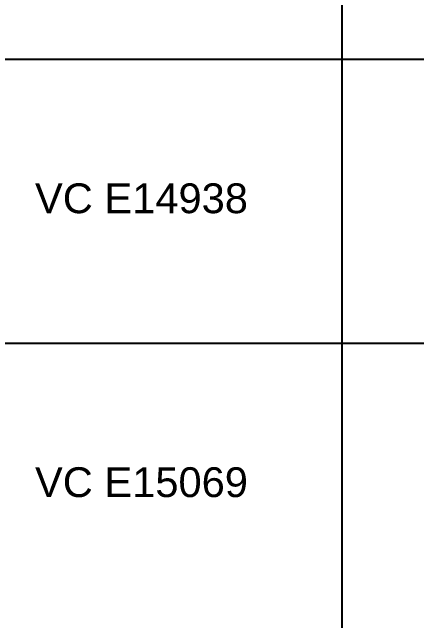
# Model space of a CAD drawing. Header units: inches. Extents: x 3613 to 8393, y -2205 to -794.
# Drawn here: x 3660.7 to 3708.3, y -1380.5 to -1309 of the extents above; entities that cross this region are included whole.
import ezdxf

# ---------------------------------------------------------------- set-up
doc = ezdxf.new("R2010")
doc.units = ezdxf.units.IN
doc.header["$MEASUREMENT"] = 0
doc.styles.get("Standard").update_dxf_attribs({"font": 'arial.ttf'})

msp = doc.modelspace()

# ---------------------------------------------------------------- linework, layer by layer
for p, q in [((3699.458, -1234.354), (3699.458, -1490.315)), ((3632.745, -1314.531), (4029.183, -1314.531)), ((3632.745, -1347.873), (4029.183, -1347.873))]:
    msp.add_line(p, q)

# ---------------------------------------------------------------- texts
at = {"char_height": 3.5, "width": 34.34827, "attachment_point": 5}
for s, insert in [('VC E14938', (3675.922, -1330.897)), ('VC E15069', (3675.922, -1364.238))]:
    msp.add_mtext(s, dxfattribs=dict(at, insert=insert))

doc.saveas('drawing.dxf')
